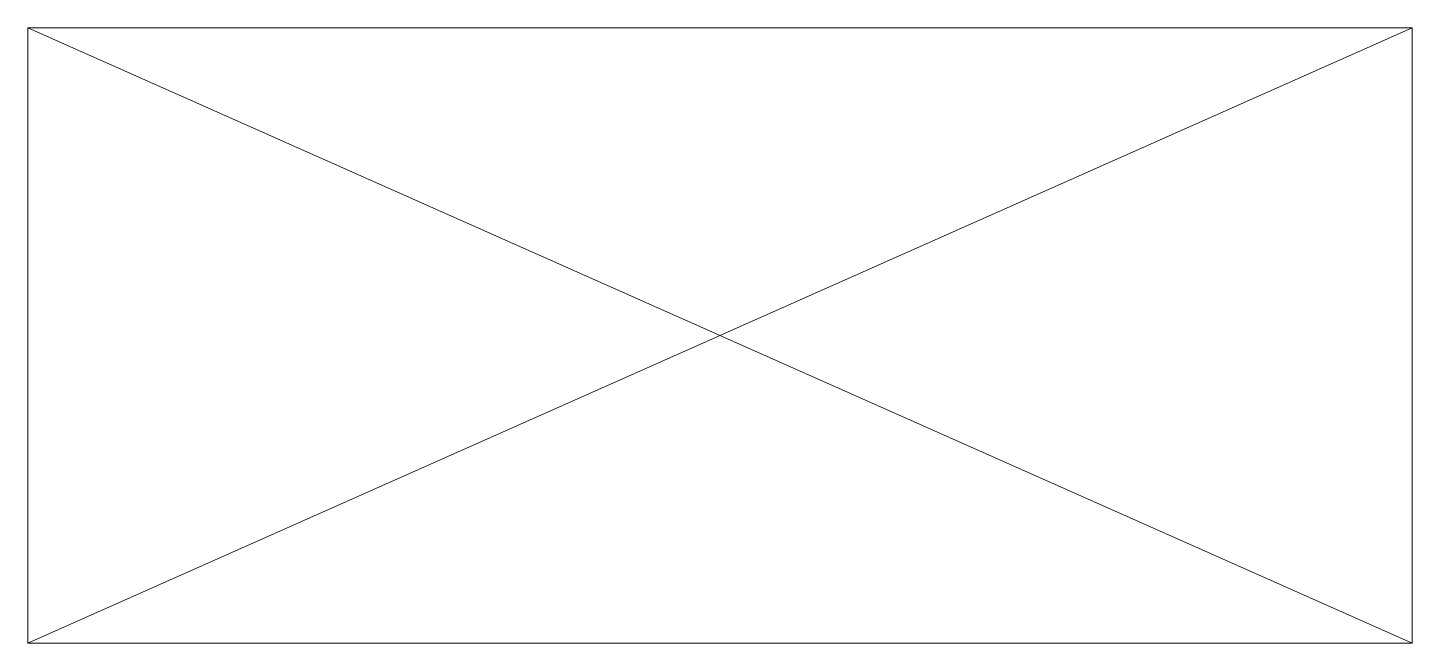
# Model space of a CAD drawing. Header units: metres. Extents: x 0 to 418, y 0 to 186.
import ezdxf

# ---------------------------------------------------------------- set-up
doc = ezdxf.new("R2010")
doc.units = ezdxf.units.M
doc.layers.add('A-DETL-GENF', color=92, linetype='Continuous', lineweight=18)

# ---------------------------------------------------------------- blocks, each defined once
blk = doc.blocks.new('33 sparing - Type 1-4933728-00_0 Basismaterialen')
at = {"layer": 'A-DETL-GENF'}
for p, q in [((0, 185.95), (418.34, 185.95)), ((0, 0), (0, 185.95)), ((0, 185.95), (418.34, 0)), ((418.34, 185.95), (0, 0)), ((418.34, 185.95), (418.34, 0)), ((418.34, 0), (0, 0))]:
    blk.add_line(p, q, dxfattribs=at)

msp = doc.modelspace()

# ---------------------------------------------------------------- block references
msp.add_blockref('33 sparing - Type 1-4933728-00_0 Basismaterialen', (0, 0))

doc.saveas('drawing.dxf')
